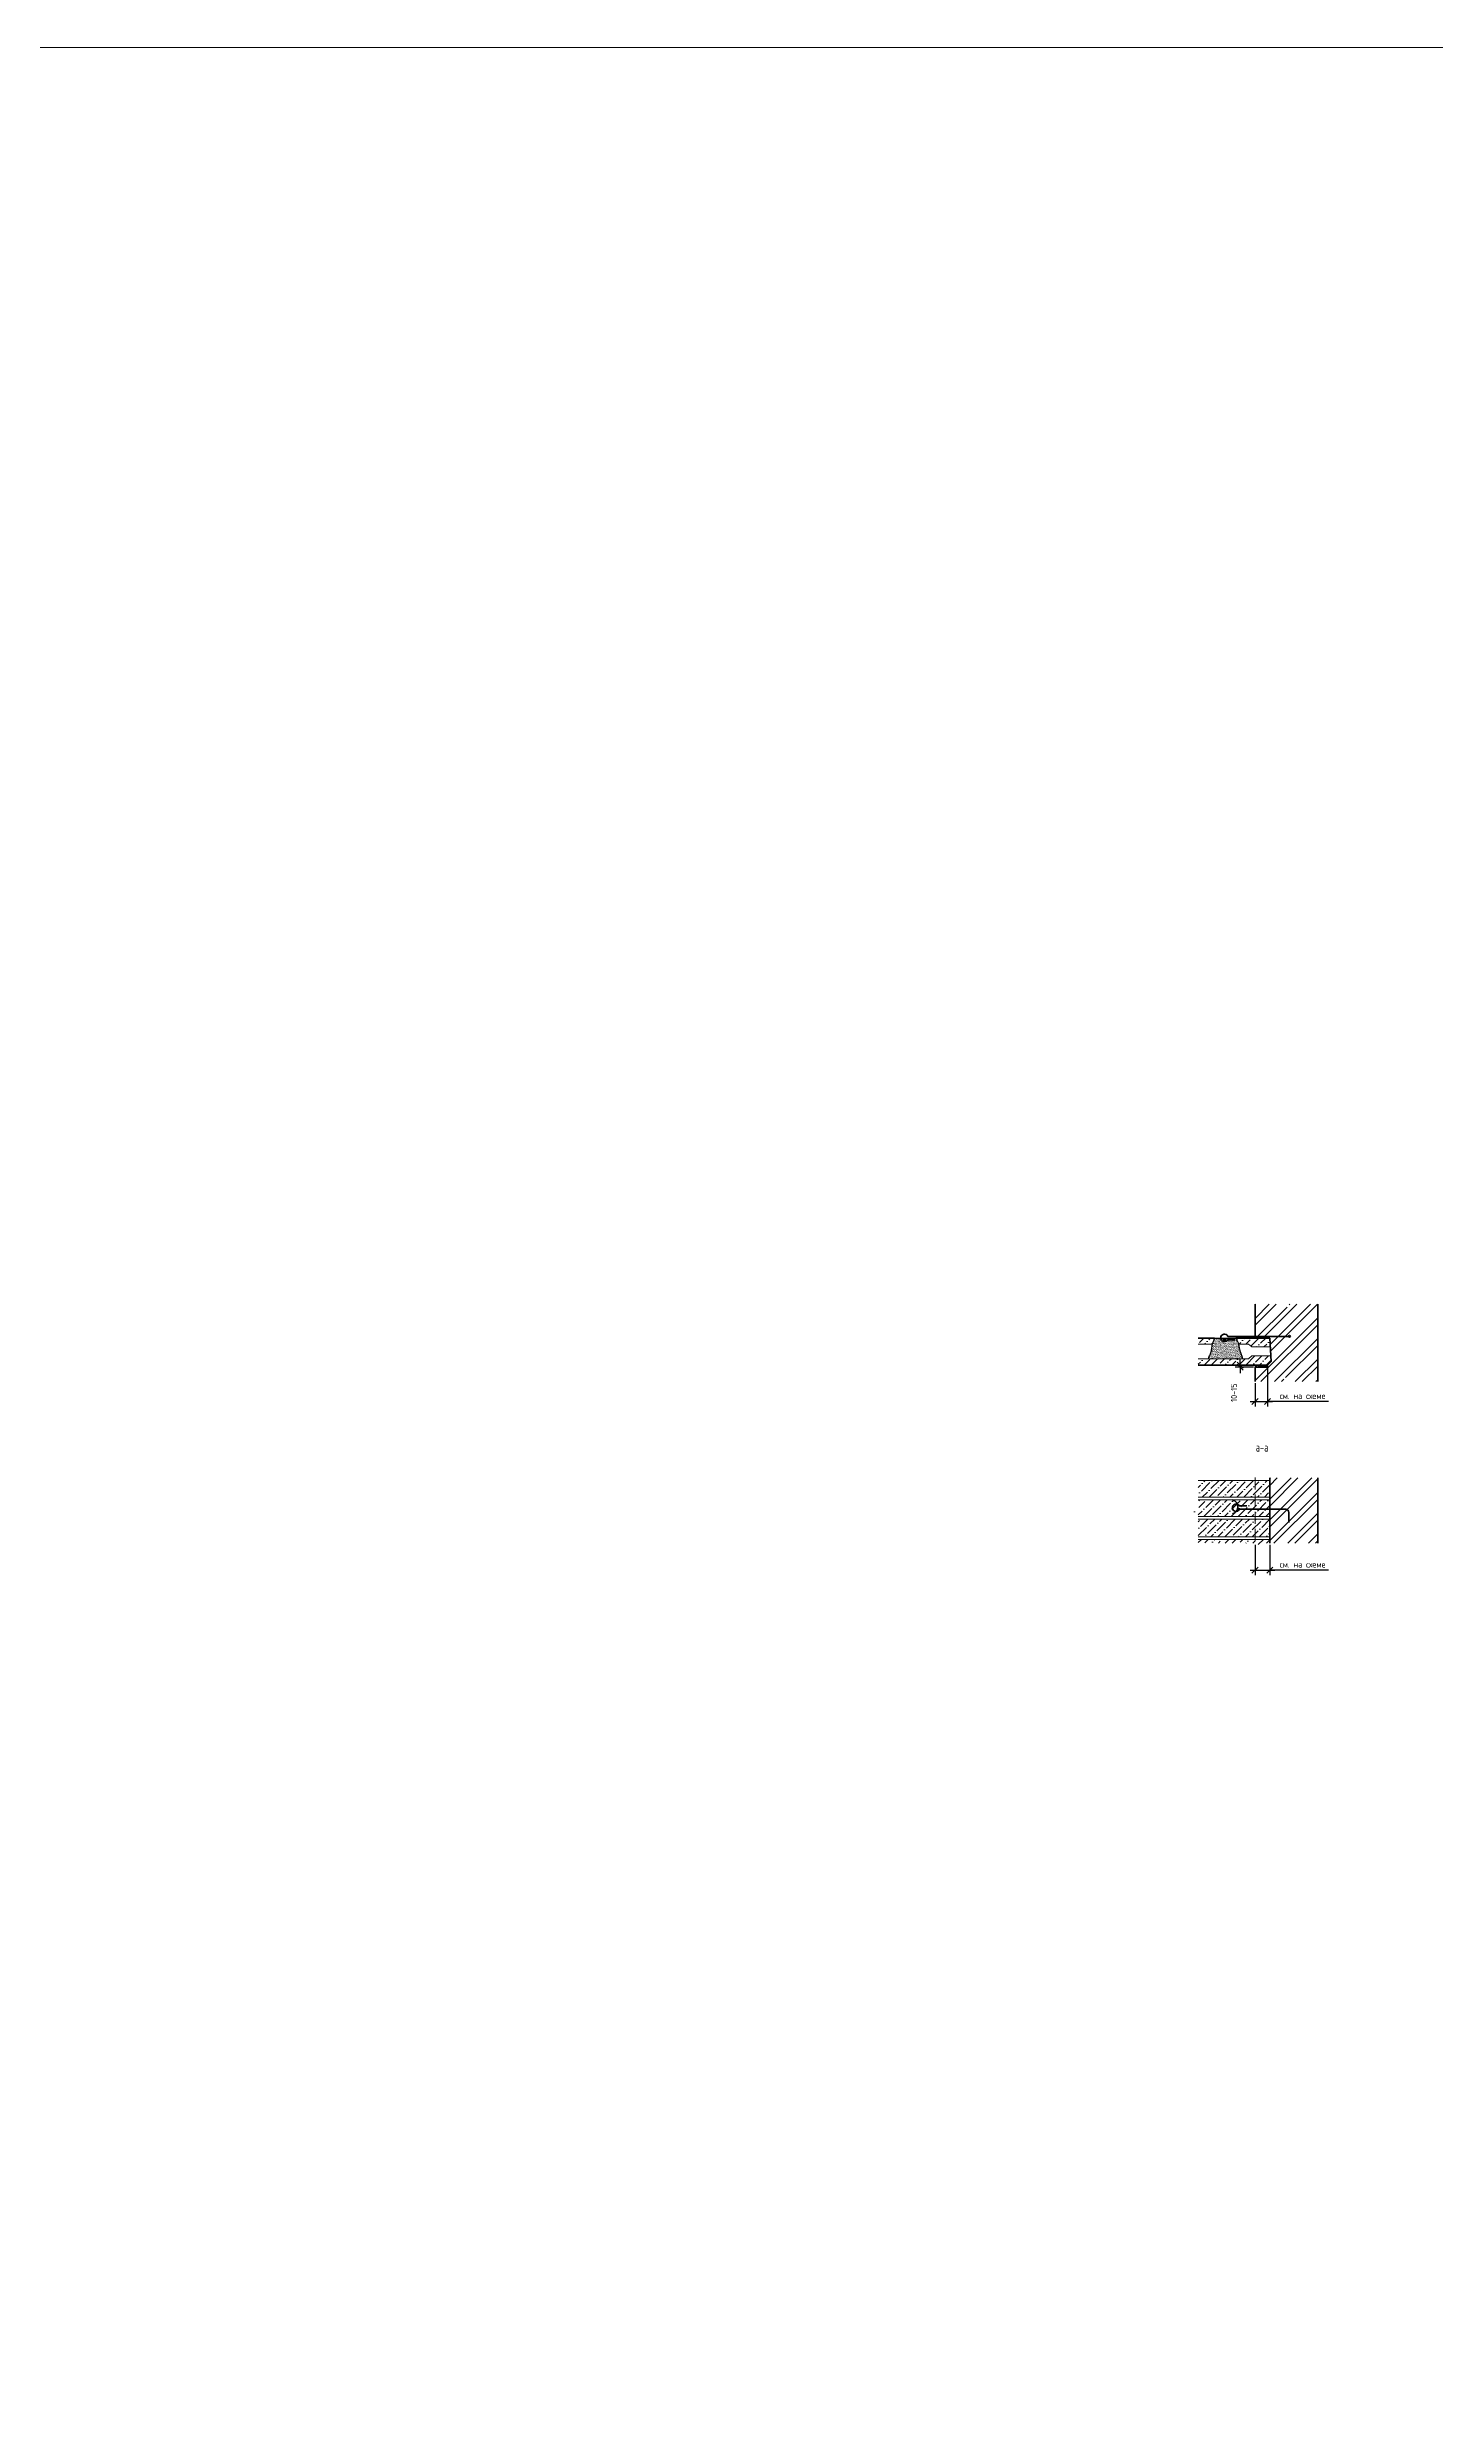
# Model space of a CAD drawing. Header units: millimetres. Extents: x -112594 to 313336, y -1917 to 255843.
# Drawn here: x 53145 to 64451, y 210943 to 230245 of the extents above; entities that cross this region are included whole.
import ezdxf

# ---------------------------------------------------------------- set-up
doc = ezdxf.new("R2010")
doc.units = ezdxf.units.MM
doc.header["$MEASUREMENT"] = 0
doc.linetypes.add('GOST2.303 4', pattern=[7, 5, -2, 0])
for name, color, linetype, lineweight in [('Кирпич силикат', 31, 'Continuous', 53), ('основной', 7, 'Continuous', 50), ('размеры', 4, 'Continuous', 15), ('текст', 1, 'Continuous', 25), ('тонкая', 4, 'Continuous', 20), ('штриховка', 8, 'Continuous', 20)]:
    doc.layers.add(name, color=color, linetype=linetype, lineweight=lineweight)
doc.styles.add('ГОСТ 2.304', font='CS_Gost2304.shx')
doc.dimstyles.new('СПДС', dxfattribs={"dimscale": 100, "dimtxt": 2.5, "dimasz": 2.5, "dimexe": 2, "dimexo": 0.625, "dimgap": 1, "dimtad": 1, "dimdec": 0, "dimtxsty": 'ГОСТ 2.304', "dimblk": 'OBLIQUE', "dimblk1": 'OBLIQUE', "dimblk2": 'OBLIQUE', "dimcen": 2.5, "dimdle": 2, "dimadec": 0, "dimazin": 2, "dimtfac": 0.75, "dimtdec": 4, "dimtmove": 1, "dimatfit": 3, "dimfxl": 1, "dimtfill": 1, "dimtolj": 1, "dimarcsym": 1})
pattern_1 = [(37.5, (-1218132.952, -58586.833), (-0.32000626, 9.788264747), [0, -7.7216, 0, -8.636, 0, -8.255]), (7.5, (-1218132.952, -58586.833), (8.99046566, 14.33650201), [0, -4.1656, 0, -6.9596, 0, -2.667]), (327.5, (-1218139.2, -58586.833), (15.819847405, 0.028743694), [0, -2.54, 0, -9.144, 0, -11.938]), (317.5, (-1218139.2, -58586.833), (15.27112905, 4.45858647), [0, -1.27, 0, -5.9944, 0, -6.858])]

# ---------------------------------------------------------------- blocks, each defined once
blk = doc.blocks.new('_Oblique')
at = {"color": 0, "linetype": 'ByBlock', "lineweight": -2}
blk.add_line((-0.5, -0.5), (0.5, 0.5), dxfattribs=at)
blk = doc.blocks.new('*D182')
at = {"layer": 'размеры', "color": 0, "lineweight": -2, "ltscale": 50, "transparency": 16777216}
for p, q in [((62968, 219509), (62820, 219509)), ((62968, 219494), (62820, 219494)), ((62860, 219509), (62860, 219559)), ((62860, 219494), (62860, 219509)), ((62860, 219494), (62860, 219444))]:
    blk.add_line(p, q, dxfattribs=at)
at = {"layer": 'размеры', "color": 0, "ltscale": 50, "transparency": 16777216, "insert": (62809, 219301), "char_height": 50, "attachment_point": 5, "rotation": 90, "style": 'ГОСТ 2.304', "bg_fill": 3, "box_fill_scale": 1.25, "bg_fill_color": 256, "bg_fill_true_color": 13158600, "bg_fill_transparency": 0}
blk.add_mtext('\\A1;10-15 \\S;', dxfattribs=at)
at = {"layer": 'размеры', "color": 0, "lineweight": -2, "ltscale": 50, "transparency": 16777216, "xscale": 50, "yscale": 50, "zscale": 50}
for p, rotation in [((62860, 219509), 270), ((62860, 219494), 90)]:
    blk.add_blockref('_Oblique', p, dxfattribs=dict(at, rotation=rotation))
blk = doc.blocks.new('*D183')
at = {"layer": 'размеры', "color": 0, "lineweight": -2, "ltscale": 20, "transparency": 16777216}
for p, q in [((63083, 219482), (63083, 219173)), ((62981, 219364), (62981, 219173)), ((62941, 219213), (63123, 219213)), ((63580, 219213), (63083, 219213))]:
    blk.add_line(p, q, dxfattribs=at)
at = {"layer": 'размеры', "color": 0, "lineweight": -2, "ltscale": 20, "transparency": 16777216, "xscale": 50, "yscale": 50, "zscale": 50, "rotation": 180}
blk.add_blockref('_Oblique', (62981, 219213), dxfattribs=at)
at = {"layer": 'размеры', "color": 0, "ltscale": 20, "transparency": 16777216, "insert": (63368, 219259), "char_height": 50, "attachment_point": 5, "style": 'ГОСТ 2.304', "bg_fill": 3, "box_fill_scale": 1.25, "bg_fill_color": 256, "bg_fill_true_color": 13158600, "bg_fill_transparency": 0}
blk.add_mtext('\\A1;см. на схеме', dxfattribs=at)
at = {"layer": 'размеры', "color": 0, "lineweight": -2, "ltscale": 20, "transparency": 16777216, "xscale": 50, "yscale": 50, "zscale": 50}
blk.add_blockref('_Oblique', (63083, 219213), dxfattribs=at)
blk = doc.blocks.new('*D184')
at = {"layer": 'размеры', "color": 0, "lineweight": -2, "ltscale": 20, "transparency": 16777216}
for p, q in [((62981, 218047), (62981, 217800)), ((63101, 218047), (63101, 217800)), ((62941, 217840), (63141, 217840)), ((63580, 217840), (63101, 217840))]:
    blk.add_line(p, q, dxfattribs=at)
at = {"layer": 'размеры', "color": 0, "lineweight": -2, "ltscale": 20, "transparency": 16777216, "xscale": 50, "yscale": 50, "zscale": 50, "rotation": 180}
blk.add_blockref('_Oblique', (62981, 217840), dxfattribs=at)
at = {"layer": 'размеры', "color": 0, "ltscale": 20, "transparency": 16777216, "insert": (63368, 217886), "char_height": 50, "attachment_point": 5, "style": 'ГОСТ 2.304', "bg_fill": 3, "box_fill_scale": 1.25, "bg_fill_color": 256, "bg_fill_true_color": 13158600, "bg_fill_transparency": 0}
blk.add_mtext('\\A1;см. на схеме', dxfattribs=at)
at = {"layer": 'размеры', "color": 0, "lineweight": -2, "ltscale": 20, "transparency": 16777216, "xscale": 50, "yscale": 50, "zscale": 50}
blk.add_blockref('_Oblique', (63101, 217840), dxfattribs=at)

msp = doc.modelspace()

# ---------------------------------------------------------------- hatches: boundary and pattern name
at = {"layer": 'штриховка', "ltscale": 50}
h = msp.add_hatch(dxfattribs=at)
h.set_pattern_fill('ANSI32', color=256, scale=12.5, style=0)
h.set_pattern_definition([(45, (-229578.37, 152960.3), (-84.1899, 84.1899), []), (45, (-229522.24, 152960.3), (-84.1899, 84.1899), [])])
edge = h.paths.add_edge_path(flags=16)
edge.add_arc((63261.52855, 219750.7259), 7.09239, -180, 0, ccw=False)
edge.add_arc((63261.52855, 219750.7259), 7.09239, 0, 180, ccw=False)
h.paths.add_polyline_path([(63082.82263, 219509.48019), (63082.82263, 219494.48019), (62980.94763, 219494.48019), (62980.94763, 219376.35722), (63210.94763, 219376.35722), (63223.44763, 219426.35722), (63248.44763, 219326.35722), (63260.94763, 219376.35722), (63490.94763, 219376.35722), (63490.94763, 220006.53398), (63343.87773, 220006.53398), (63323.03768, 220006.53398), (63318.99582, 220006.53398), (63316.57263, 220006.53398), (63300.94763, 220006.53398), (63260.94763, 220006.53398), (63248.44763, 219956.53398), (63235.94763, 220006.53398), (62980.94763, 220006.53398), (62980.94763, 219729.48019), (63100.94763, 219729.48019), (63112.82263, 219539.48019)])
at = {"layer": 'штриховка', "ltscale": 100}
h = msp.add_hatch(dxfattribs=at)
h.set_pattern_fill('ANSI36', color=256, scale=12.5, style=0)
h.set_pattern_definition([(45, (-392847.777, -90369.05), (21.0474753, 77.174076), [99.21875, -19.84375, 0, -19.84375])])
h.paths.add_polyline_path([(63110.00837, 219584.50825), (62955.25617, 219584.50825), (62926.44981, 219562.43681), (62518.72247, 219562.43681), (62518.72247, 219509.48019), (63082.82263, 219509.48019), (63112.82263, 219539.48019)])
h.paths.add_polyline_path([(62649.36053, 219724.62706), (62651.08149, 219729.48019), (62518.72247, 219729.48019), (62518.72247, 219680.48717), (62635.25858, 219680.48717), (62635.28909, 219680.60845), (62636.62354, 219685.55443), (62638.03529, 219690.48184), (62639.51576, 219695.39274), (62641.05635, 219700.2892), (62642.64847, 219705.17328), (62644.28354, 219710.04704), (62645.95297, 219714.91255), (62647.64816, 219719.77187)])
h.paths.add_polyline_path([(62847.0824, 219682.93318), (62847.7954, 219680.48717), (62926.44981, 219680.48717), (62955.25617, 219658.41573), (63105.38915, 219658.41573), (63100.94763, 219729.48019), (62824.90862, 219729.48019), (62827.06777, 219725.71732), (62829.21378, 219721.94956), (62831.33353, 219718.172), (62833.41387, 219714.37975), (62835.44167, 219710.56792), (62837.40381, 219706.73161), (62839.28715, 219702.86593), (62841.07855, 219698.96597), (62842.76487, 219695.02684), (62844.333, 219691.04365), (62845.77089, 219687.01192)])
h = msp.add_hatch(dxfattribs=at)
h.set_pattern_fill('AR-SAND', color=256, scale=0.2, style=0)
h.set_pattern_definition(pattern_1)
edge = h.paths.add_edge_path()
edge.add_spline(control_points=[(62879.61541, 219562.43681), (62878.11992, 219568.13981), (62873.94976, 219584.0425), (62863.14672, 219612.30718), (62855.35577, 219646.27569), (62850.73492, 219670.35307), (62847.80903, 219680.48717)], knot_values=[0, 0, 0, 0, 17.6813630844, 49.304139686, 90.5351959422, 122.272186254, 122.272186254, 122.272186254, 122.272186254], degree=3, periodic=0)
edge.add_spline(control_points=[(62847.80903, 219680.48717), (62846.93375, 219683.51876), (62841.4674, 219700.65773), (62832.39351, 219716.45187), (62824.90862, 219729.48019)], knot_values=[122.272186254, 122.272186254, 122.272186254, 122.272186254, 131.7662511912, 176.4876095717, 176.4876095717, 176.4876095717, 176.4876095717], degree=3, periodic=0)
edge.add_line((62824.90862, 219729.48019), (62651.08149, 219729.48019))
edge.add_spline(control_points=[(62651.08149, 219729.48019), (62645.32613, 219713.26466), (62639.57078, 219697.04912), (62635.25748, 219680.48717)], knot_values=[123.1258873788, 123.1258873788, 123.1258873788, 123.1258873788, 174.6063757246, 174.6063757246, 174.6063757246, 174.6063757246], degree=3, periodic=0)
edge.add_spline(control_points=[(62635.25748, 219680.48717), (62635.1701, 219680.15165), (62631.90106, 219667.50846), (62627.45565, 219643.83095), (62623.74632, 219608.6611), (62607.93065, 219584.69947), (62603.95601, 219568.19925), (62602.56793, 219562.43681)], knot_values=[0, 0, 0, 0, 1.0429035123, 39.2829155045, 72.3886844041, 105.4067498165, 123.1258873788, 123.1258873788, 123.1258873788, 123.1258873788], degree=3, periodic=0)
edge.add_line((62602.56793, 219562.43681), (62879.61541, 219562.43681))
h.paths.add_polyline_path([(62724.16266, 219719.41079, -1), (62738.34744, 219719.41079, -1)], flags=16)
h = msp.add_hatch(dxfattribs=at)
h.set_pattern_fill('AR-SAND', color=256, scale=0.2, style=0)
h.set_pattern_definition(pattern_1)
h.paths.add_polyline_path([(63082.82263, 219509.48019), (62980.94763, 219509.48019), (62980.94763, 219494.48019), (63082.82263, 219494.48019)])
h = msp.add_hatch(dxfattribs=at)
h.set_pattern_fill('ANSI36', color=256, scale=12.5, style=0)
h.set_pattern_definition([(45, (-1109176.313, -46287.877), (21.0474753, 77.174076), [99.21875, -19.84375, 0, -19.84375])])
h.paths.add_polyline_path([(62980.94763, 218570.50267), (62518.72247, 218570.50267), (62518.72247, 218434.0581), (62980.94763, 218434.0581)])
h.paths.add_polyline_path([(63100.94763, 218570.50267), (63024.65442, 218570.50267), (63017.33505, 218541.22518), (63010.01568, 218570.50267), (62980.94763, 218570.50267), (62980.94763, 218434.0581), (63100.94763, 218434.0581)])
h.paths.add_polyline_path([(63100.94763, 218413.0581), (62980.94763, 218413.0581), (62980.94763, 218335.25327), (63100.94763, 218335.25327)])
h.paths.add_polyline_path([(63100.94763, 218335.25327), (62980.94763, 218335.25327), (62980.94763, 218276.61354), (63100.94763, 218276.61354)])
h.paths.add_polyline_path([(62980.94763, 218335.25327), (62853.93072, 218335.25327, -2.2312226997), (62835.95909, 218376.27531, -0.2646234244), (62826.94193, 218317.7546, 0.2906934499), (62853.93072, 218335.25327), (62980.94763, 218335.25327), (62980.94763, 218413.0581), (62518.72247, 218413.0581), (62518.72247, 218350.25456), (62568.72247, 218337.75456), (62468.72247, 218312.75456), (62518.72247, 218300.25456), (62518.72247, 218276.61354), (62980.94763, 218276.61354)])
h.paths.add_polyline_path([(62835.95909, 218376.27531, 1.177075763), (62826.94193, 218317.7546, 0.2646234244)], flags=17)
h.paths.add_polyline_path([(62980.94763, 218255.61354), (62518.72247, 218255.61354), (62518.72247, 218110.97414), (62980.94763, 218110.97414)])
h.paths.add_polyline_path([(63100.94763, 218255.61354), (62980.94763, 218255.61354), (62980.94763, 218110.97414), (63100.94763, 218110.97414)])
h.paths.add_polyline_path([(63100.94763, 218089.97414), (62997.1625, 218089.97414), (63017.33505, 218009.28395), (63029.83505, 218059.28395), (63100.94763, 218059.28395)])
h.paths.add_polyline_path([(62980.94763, 218089.97414), (62518.72247, 218089.97414), (62518.72247, 218059.28395), (62979.83505, 218059.28395), (62980.94763, 218063.73426)])
at = {"layer": 'штриховка', "ltscale": 50}
h = msp.add_hatch(dxfattribs=at)
h.set_pattern_fill('ANSI32', color=256, scale=12.5, style=0)
h.set_pattern_definition([(45, (-229578.37, 153051.33), (-84.1899, 84.1899), []), (45, (-229522.24, 153051.33), (-84.1899, 84.1899), [])])
h.paths.add_polyline_path([(63100.94763, 218591.22518), (63100.94763, 218335.25327), (63230.94763, 218335.25327), (63435.75926, 218591.22518), (63339.42205, 218591.22518), (63322.75001, 218591.22518)])
h.paths.add_polyline_path([(63100.94763, 218335.25327), (63100.94763, 218059.28395), (63287.86813, 218059.28395), (63490.94763, 218059.28395), (63490.94763, 218591.22518), (63435.75926, 218591.22518), (63230.94763, 218335.25327)])

# ---------------------------------------------------------------- linework, layer by layer
at = {"layer": 'Кирпич силикат', "linetype": 'Continuous'}
for p, q in [((62980.94763, 219729.48019), (62980.94763, 220006.53398)), ((63490.94763, 219376.35722), (63490.94763, 220006.53398)), ((62980.94763, 219376.35722), (62980.94763, 219494.48019)), ((62980.94763, 219494.48019), (63082.82263, 219494.48019)), ((63082.82263, 219494.48019), (63082.82263, 219509.48019)), ((63100.94763, 218059.28395), (63100.94763, 218591.22518)), ((63490.94763, 218059.28395), (63490.94763, 218591.22518))]:
    msp.add_line(p, q, dxfattribs=at)
at = {"layer": 'основной'}
for p, q in [((62518.72247, 219729.48019), (62651.08149, 219729.48019)), ((62817.23581, 219716.83611), (62757.23581, 219716.83611)), ((62758.52683, 219744.33611), (63254.43616, 219744.33611)), ((62824.90862, 219729.48019), (63100.94763, 219729.48019)), ((63100.94763, 219729.48019), (63112.82263, 219539.48019)), ((62518.72247, 219509.48019), (63082.82263, 219509.48019)), ((63112.82263, 219539.48019), (63082.82263, 219509.48019)), ((62912.6397, 218362.75327), (62852.6397, 218362.75327)), ((62853.93072, 218335.25327), (63230.94763, 218335.25327)), ((63255.94763, 218227.98538), (63255.94763, 218310.25327))]:
    msp.add_line(p, q, dxfattribs=at)
for centre in [(62731.25505, 219719.41079), (63261.52855, 219744.33611)]:
    msp.add_circle(centre, 7.09239, dxfattribs=at)
for centre, radius, start, end in [((62731.25505, 219731.83611), 30, 24.624318349, 329.99999999), ((62826.65894, 218347.75327), 30, 30.000000001, 335.375681651), ((62780.03521, 218354.93728), 59.85643, 287.926961107, 72.073038893), ((63230.94763, 218310.25327), 25, 0, 90)]:
    msp.add_arc(centre, radius, start, end, dxfattribs=at)
at = {"layer": 'тонкая', "ltscale": 100}
for p, q in [((62635.25748, 219680.48717), (62518.72247, 219680.48717)), ((62926.44981, 219680.48717), (62847.80903, 219680.48717)), ((62926.44981, 219680.48717), (62955.25617, 219658.41573)), ((62955.25617, 219658.41573), (63105.38915, 219658.41573)), ((62926.44981, 219562.43681), (62518.72247, 219562.43681)), ((62926.44981, 219562.43681), (62955.25617, 219584.50825)), ((62955.25617, 219584.50825), (63110.00837, 219584.50825)), ((63100.94763, 218570.50267), (62518.72247, 218570.50267)), ((63100.94763, 218434.0581), (62518.72247, 218434.0581)), ((63100.94763, 218413.0581), (62518.72247, 218413.0581)), ((63100.94763, 218276.61354), (62518.72247, 218276.61354)), ((63100.94763, 218255.61354), (62518.72247, 218255.61354)), ((63100.94763, 218110.97414), (62518.72247, 218110.97414)), ((63100.94763, 218089.97414), (62518.72247, 218089.97414))]:
    msp.add_line(p, q, dxfattribs=at)
at = {"layer": 'тонкая', "lineweight": 25, "ltscale": 40}
msp.add_line((62651.08149, 219729.48019), (62824.90862, 219729.48019), dxfattribs=at)
at = {"layer": 'тонкая', "linetype": 'GOST2.303 4', "ltscale": 20}
msp.add_line((62980.94763, 218595.67549), (62980.94763, 218059.28395), dxfattribs=at)
at = {"layer": 'тонкая', "ltscale": 100}
msp.add_lwpolyline([(62980.94763, 219509.48019), (63082.82263, 219509.48019), (63082.82263, 219494.48019), (62980.94763, 219494.48019)], close=True, dxfattribs=at)
at = {"layer": 'тонкая', "lineweight": 25, "ltscale": 40}
for points in [[(62602.56793, 219562.43681), (62607.41469, 219579.48019), (62621.20573, 219609.48019), (62627.67055, 219641.94861), (62634.99712, 219679.48019), (62651.08149, 219729.48019)], [(62879.61541, 219562.43681), (62874.90862, 219579.48019), (62864.90862, 219609.48019), (62854.90862, 219649.48019), (62844.90862, 219689.48019), (62824.90862, 219729.48019)]]:
    msp.add_spline(points, degree=3, dxfattribs=at)

# ---------------------------------------------------------------- texts
at = {"layer": 'текст', "linetype": 'Continuous', "ltscale": 20, "style": 'ГОСТ 2.304', "width": 0.8}
msp.add_text('а-а', height=70, dxfattribs=at).set_placement((62986.25069, 218804.8732))

# ---------------------------------------------------------------- next in the draw order: dimensions: what is measured, and where the dimension line sits
at = {"layer": 'размеры', "ltscale": 50}
dim = msp.add_linear_dim(base=(62859.54465, 219509.48019), p1=(62980.94763, 219494.48019), p2=(62980.94763, 219509.48019), angle=90, text='10-15 \\S;', dimstyle='СПДС', override={"dimscale": 20, "dimtfill": 1, "dimarcsym": 1}, dxfattribs=at)
dim.commit()
dim.dimension.update_dxf_attribs({"geometry": '*D182', "text_midpoint": (62854.99143, 219301.3798), "dimtype": 160})
at = {"layer": 'размеры', "ltscale": 20}
dim = msp.add_linear_dim(base=(63100.94763, 217840.45603), p1=(62980.94763, 218059.28395), p2=(63100.94763, 218059.28395), text='см. на схеме', dimstyle='СПДС', override={"dimscale": 20, "dimtfill": 1, "dimarcsym": 1}, dxfattribs=at)
dim.commit()
dim.dimension.update_dxf_attribs({"geometry": '*D184', "text_midpoint": (63368.41309, 217883.19792), "dimtype": 160})

# ---------------------------------------------------------------- next in the draw order: dimensions: what is measured, and where the dimension line sits
dim = msp.add_linear_dim(base=(63082.82263, 219212.77119), p1=(62980.94763, 219376.35722), p2=(63082.82263, 219494.48019), text='см. на схеме', dimstyle='СПДС', override={"dimscale": 20, "dimtfill": 1, "dimarcsym": 1}, dxfattribs=at)
dim.commit()
dim.dimension.update_dxf_attribs({"geometry": '*D183', "text_midpoint": (63368.41309, 219252.2077), "dimtype": 160})

# ---------------------------------------------------------------- next in the draw order: linework, layer by layer
at = {"layer": 'размеры', "color": 1, "ltscale": 20}
msp.add_lwpolyline([(89204.12779, 203442.92127), (89204.12779, 191641.5199), (13476.9704, 191641.5199), (13476.9704, 230245.44666), (89204.12779, 230245.44666), (89204.12779, 203666.35904)], dxfattribs=at)

doc.saveas('drawing.dxf')
